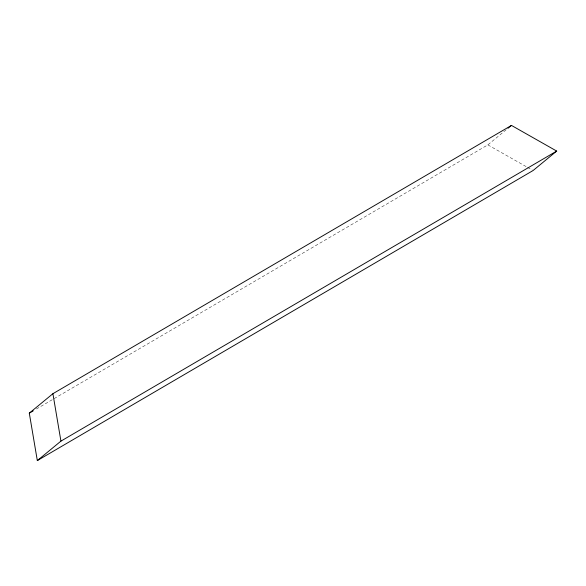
<?xml version="1.0" encoding="UTF-8"?>
<svg xmlns="http://www.w3.org/2000/svg" width="586" height="586" viewBox="0 0 586 586"><rect width="100%" height="100%" fill="white"/><g stroke="black" fill="none" stroke-linecap="round" stroke-linejoin="round"><path stroke-width="0.44" stroke-dasharray="2.93 2.2" d="M36.405 408.991L487.852 144.874L506.597 129.425M487.852 144.874L526.741 166.929M527.532 167.376L532.3 170.079"/><path stroke-width="0.88" d="M29.3 413.152L52.908 393.697L511.461 125.419L556.7 151.078L533.092 170.526L37.321 460.581L29.3 413.152L33.248 410.837M37.321 460.581L60.929 441.126L556.7 151.078M507.989 128.283L511.461 125.419M52.908 393.697L60.929 441.126"/></g></svg>
